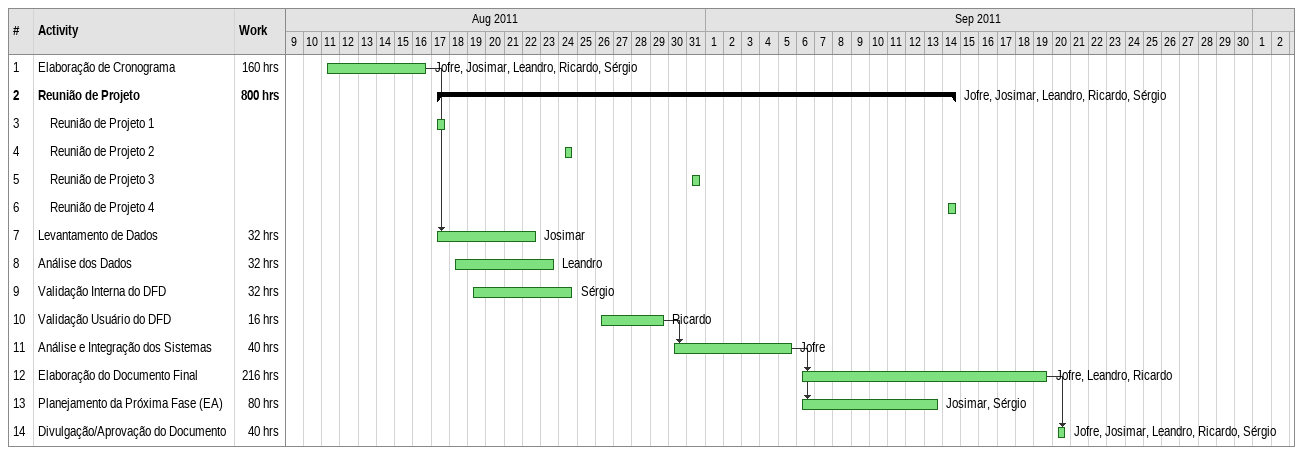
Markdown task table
| ID | Level | Task | Start | Finish | Predecessors | Resources | Work (h) |
|---|---|---|---|---|---|---|---|
| 1 | 1 | Elaboração de Cronograma | 2011-08-11 | 2011-08-16 |  | Jofre, Josimar, Leandro, Ricardo, Sérgio | 160 |
| 2 | 1 | **Reunião de Projeto** | 2011-08-17 | 2011-09-14 |  | Jofre, Josimar, Leandro, Ricardo, Sérgio | 800 |
| 3 | 2 | Reunião de Projeto 1 | 2011-08-17 | 2011-08-17 |  |  |  |
| 4 | 2 | Reunião de Projeto 2 | 2011-08-24 | 2011-08-24 |  |  |  |
| 5 | 2 | Reunião de Projeto 3 | 2011-08-31 | 2011-08-31 |  |  |  |
| 6 | 2 | Reunião de Projeto 4 | 2011-09-14 | 2011-09-14 |  |  |  |
| 7 | 1 | Levantamento de Dados | 2011-08-17 | 2011-08-22 | 1 | Josimar | 32 |
| 8 | 1 | Análise dos Dados | 2011-08-18 | 2011-08-23 |  | Leandro | 32 |
| 9 | 1 | Validação Interna do DFD | 2011-08-19 | 2011-08-24 |  | Sérgio | 32 |
| 10 | 1 | Validação Usuário do DFD | 2011-08-26 | 2011-08-29 |  | Ricardo | 16 |
| 11 | 1 | Análise e Integração dos Sistemas | 2011-08-30 | 2011-09-05 | 10 | Jofre | 40 |
| 12 | 1 | Elaboração do Documento Final | 2011-09-06 | 2011-09-19 | 11 | Jofre, Leandro, Ricardo | 216 |
| 13 | 1 | Planejamento da Próxima Fase (EA) | 2011-09-06 | 2011-09-13 | 11 | Josimar, Sérgio | 80 |
| 14 | 1 | Divulgação/Aprovação do Documento | 2011-09-20 | 2011-09-20 | 12 | Jofre, Josimar, Leandro, Ricardo, Sérgio | 40 |
